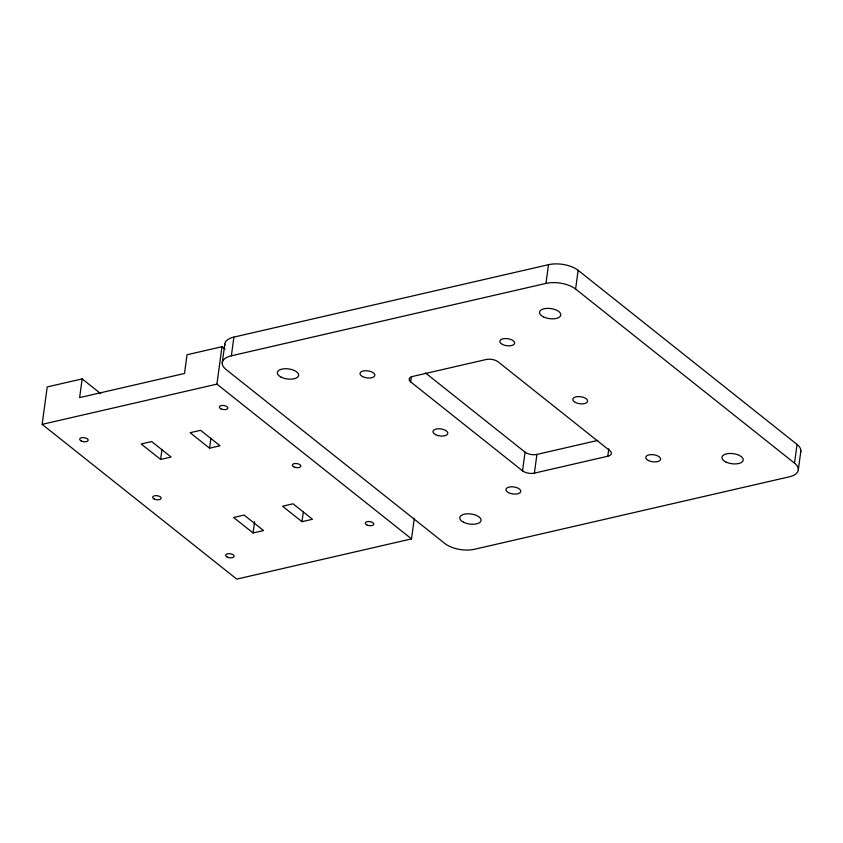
<?xml version="1.0" encoding="UTF-8"?>
<svg xmlns="http://www.w3.org/2000/svg" width="843" height="843" viewBox="0 0 843 843"><rect width="100%" height="100%" fill="white"/><g stroke="black" fill="none" stroke-linecap="round" stroke-linejoin="round"><path stroke-width="1.26" d="M414.313 518.245L411.521 538.888L236.746 579.12L42.15 424.356L47.208 386.937L82.161 378.897L100.696 393.639M82.161 378.897L79.632 397.601L184.501 373.47L187.03 354.755L221.983 346.715L225.07 349.171M160.634 459.446L141.181 443.976L151.666 441.563L171.118 457.032L160.634 459.446L161.982 449.467M411.521 538.888L216.925 384.134L221.983 346.715M209.57 448.181L190.118 432.712L200.602 430.299L220.055 445.768L209.57 448.181L210.919 438.202M222.267 362.775L224.796 344.07M797.056 444.44L794.527 463.144A21.444 10.169 7.7 0 1 789.217 476.843L474.62 549.246A21.444 10.169 7.7 0 1 444.978 543.598L226.061 369.497A21.444 10.169 7.7 0 1 231.372 355.799L233.911 337.095L548.508 264.681A21.444 10.169 7.7 0 1 578.14 270.329L797.056 444.44A21.444 10.169 7.7 0 1 800.534 452.459M253.069 532.955L233.606 517.486L244.091 515.073L263.553 530.542L253.069 532.955L254.586 521.733M302.005 521.691L282.542 506.221L293.027 503.808L312.49 519.277L302.005 521.691L303.354 511.712M410.657 381.89A8.578 4.067 7.7 0 1 412.785 376.41L486.19 359.508A8.578 4.067 7.7 0 1 498.044 361.773L609.932 450.763A8.578 4.067 7.7 0 1 607.803 456.232L534.399 473.134A8.578 4.067 7.7 0 1 522.544 470.868L410.657 381.89L411.331 376.895M231.372 355.799L545.969 283.396L548.508 264.681M522.544 470.868L525.073 452.164L425.504 372.975M534.399 473.134L536.928 454.419L597.676 440.436M794.527 463.144L575.611 289.044L578.14 270.329M607.803 456.232L608.815 448.75M798.321 469.867L800.85 451.153M42.15 424.356L216.925 384.134M545.969 283.396A21.444 10.169 7.7 0 1 575.611 289.044M224.849 345.409A21.444 10.169 7.7 0 1 233.911 337.095M536.928 454.419A8.578 4.067 7.7 0 1 525.073 452.164M543.292 316.799A10.717 5.079 7.7 0 0 560.637 315.609A10.717 5.079 7.7 0 0 546.549 308.412A10.717 5.079 7.7 0 0 543.292 316.799M281.13 377.148A10.717 5.079 7.7 0 0 298.475 375.946A10.717 5.079 7.7 0 0 284.386 368.76A10.717 5.079 7.7 0 0 281.13 377.148M463.555 522.228A10.717 5.079 7.7 0 0 480.91 521.037A10.717 5.079 7.7 0 0 466.811 513.84A10.717 5.079 7.7 0 0 463.555 522.228M725.728 461.89A10.717 5.079 7.7 0 0 743.073 460.689A10.717 5.079 7.7 0 0 728.984 453.502A10.717 5.079 7.7 0 0 725.728 461.89M508.55 492.681A7.503 3.562 7.7 0 0 520.689 491.848A7.503 3.562 7.7 0 0 510.826 486.811A7.503 3.562 7.7 0 0 508.55 492.681M435.578 434.651A7.503 3.562 7.7 0 0 447.717 433.808A7.503 3.562 7.7 0 0 437.854 428.781A7.503 3.562 7.7 0 0 435.578 434.651M362.606 376.61A7.503 3.562 7.7 0 0 374.745 375.778A7.503 3.562 7.7 0 0 364.882 370.741A7.503 3.562 7.7 0 0 362.606 376.61M648.372 460.499A7.503 3.562 7.7 0 0 660.512 459.667A7.503 3.562 7.7 0 0 650.648 454.63A7.503 3.562 7.7 0 0 648.372 460.499M575.4 402.469A7.503 3.562 7.7 0 0 587.539 401.626A7.503 3.562 7.7 0 0 577.676 396.6A7.503 3.562 7.7 0 0 575.4 402.469M502.428 344.429A7.503 3.562 7.7 0 0 514.567 343.596A7.503 3.562 7.7 0 0 504.704 338.559A7.503 3.562 7.7 0 0 502.428 344.429M81.202 440.963A4.289 2.034 7.7 0 0 88.146 440.478A4.289 2.034 7.7 0 0 82.509 437.601A4.289 2.034 7.7 0 0 81.202 440.963M154.174 498.993A4.289 2.034 7.7 0 0 161.118 498.519A4.289 2.034 7.7 0 0 155.481 495.642A4.289 2.034 7.7 0 0 154.174 498.993M227.146 557.033A4.289 2.034 7.7 0 0 234.091 556.549A4.289 2.034 7.7 0 0 228.453 553.672A4.289 2.034 7.7 0 0 227.146 557.033M220.855 408.813A4.289 2.034 7.7 0 0 227.8 408.339A4.289 2.034 7.7 0 0 222.162 405.462A4.289 2.034 7.7 0 0 220.855 408.813M293.828 466.853A4.289 2.034 7.7 0 0 300.772 466.369A4.289 2.034 7.7 0 0 295.134 463.502A4.289 2.034 7.7 0 0 293.828 466.853M366.8 524.883A4.289 2.034 7.7 0 0 373.744 524.409A4.289 2.034 7.7 0 0 368.106 521.532A4.289 2.034 7.7 0 0 366.8 524.883"/></g></svg>
